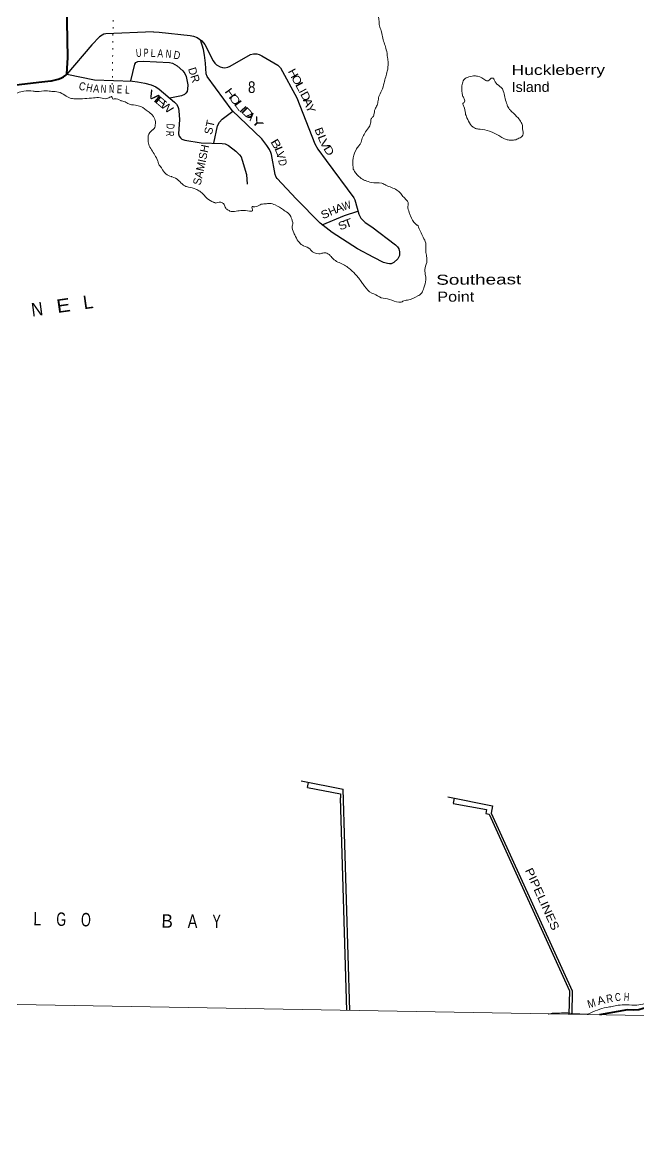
# Model space of a CAD drawing. Header units: feet. Extents: x -489137 to -242534, y 368785 to 558127.
# Drawn here: x -390164 to -380919, y 368785 to 385596 of the extents above; entities that cross this region are included whole.
import ezdxf
from ezdxf.enums import TextEntityAlignment as Align

# ---------------------------------------------------------------- set-up
doc = ezdxf.new("R2010")
doc.units = ezdxf.units.FT
doc.header["$LTSCALE"] = 70
doc.linetypes.add('DOTTED', pattern=[1.5, 0.3, -1.2])
for name, color, linetype, lineweight in [('26', 7, 'Continuous', 40), ('27', 7, 'Continuous', 13), ('29', 7, 'Continuous', 25), ('39', 7, 'Continuous', 13), ('4', 7, 'Continuous', 13), ('46', 7, 'Continuous', 13), ('7', 7, 'DOTTED', 13)]:
    doc.layers.add(name, color=color, linetype=linetype, lineweight=lineweight)
for name, color, linetype in [('30', 7, 'Continuous'), ('41', 7, 'Continuous'), ('42', 7, 'Continuous')]:
    doc.layers.add(name, color=color, linetype=linetype)

msp = doc.modelspace()

# ---------------------------------------------------------------- linework, layer by layer
at = {"layer": '26'}
for points in [[(-390603.03, 384621.75), (-389874.34, 384706.68), (-389737.79, 384721.24), (-389729.61, 384722.11), (-389687.79, 384729.88), (-389667.13, 384733.71), (-389626.26, 384745.83), (-389586.87, 384762.16), (-389549.41, 384782.51), (-389514.28, 384806.67), (-389499.55, 384818.54), (-389493.5, 384904.23), (-389482.7, 385071.58), (-389502.57, 386150.76)], [(-380588.93, 370698.19), (-380680.62, 370812.64), (-380747.19, 370818.52), (-380851.1, 370811.74), (-380917.51, 370790.6), (-381000.65, 370786.01), (-381085.91, 370791.79), (-381508.1, 370713.96)]]:
    msp.add_lwpolyline(points, dxfattribs=at)
at = {"layer": '29'}
for points in [[(-388195.34, 385456.26), (-388909.91, 385424.37), (-388943.66, 385420.56), (-388968.78, 385407.34), (-389007.27, 385378.14), (-389120.01, 385260.57), (-389499.55, 384818.54)], [(-388195.34, 385456.26), (-388112.26, 385451.88), (-387645.83, 385400.96), (-387597.07, 385390.35), (-387542.98, 385368.46), (-387474.1, 385322.48), (-387425.43, 385264.25), (-387302.37, 385021.28), (-387279.04, 384985.22), (-387249.37, 384959.78), (-387198.48, 384932.2), (-387160.32, 384921.59), (-387128.52, 384917.35), (-387079.75, 384925.83), (-387047.95, 384940.68), (-386739.64, 385115.67), (-386696.01, 385125.22), (-386647.25, 385123.09), (-386613.33, 385114.61), (-386570.51, 385093.13), (-386331.35, 384953.41), (-386292.63, 384914.25), (-386048.83, 384466.52), (-385774.14, 383777.15), (-385731.36, 383695.6), (-385608.28, 383523.5), (-385192.86, 382968.07), (-385174.83, 382934.35), (-385118.65, 382719.9), (-385085.92, 382659.71), (-385019.01, 382596.88), (-384922.3, 382532.73), (-384567.42, 382261.75), (-384537.22, 382231.7), (-384518.66, 382202.36), (-384505.94, 382155.7), (-384508.06, 382100.55), (-384531.71, 382050.72), (-384590.74, 381994.5), (-384631.03, 381977.53), (-384658.59, 381977.53), (-384688.03, 381980.62), (-384747.63, 381996.62), (-384892.5, 382072.01), (-385138.79, 382202.19), (-385516.62, 382444.82), (-385698.17, 382588.14), (-386058.16, 382951.12), (-386339.84, 383254.42), (-386356.8, 383277.75), (-386369.72, 383315.4), (-386426.76, 383617.13), (-386437.7, 383644.01), (-386456.44, 383691.37), (-386494.61, 383750.76), (-386569.95, 383848.93), (-387017.78, 384277.49), (-387389.85, 384785.36), (-387406.25, 384826.14), (-387417.31, 384982.74), (-387429.57, 385106.13), (-387446.53, 385190.97), (-387493.18, 385335.2)], [(-388536.87, 384717.95), (-388478.62, 384967.9), (-388462.08, 384993.73), (-388432.4, 385010.69), (-388346.81, 385016.25), (-387955.37, 384995.85), (-387909.52, 384983.81), (-387843.01, 384942.82), (-387758.2, 384868.58), (-387728.52, 384830.4), (-387706.58, 384783.9), (-387684, 384660.72), (-387685.02, 384596.66), (-387692.48, 384561.03), (-387711.56, 384533.45), (-387732.76, 384514.36), (-387779.22, 384497.52), (-387953.28, 384460.41)], [(-389499.55, 384818.54), (-389081.07, 384733.39), (-388510.44, 384715.1), (-388438.76, 384707.38), (-388328.51, 384686.17), (-388230.99, 384658.6), (-388162.65, 384629.68), (-388114.38, 384594.97), (-387883.29, 384401.95), (-387853.61, 384368.01), (-387833.96, 384335.5), (-387823.93, 384304.38), (-387815.45, 384268.32), (-387808.48, 384140.16), (-387819.57, 383927.27), (-387811.2, 383890.76), (-387794.24, 383865.31), (-387770.92, 383846.22), (-387728.15, 383829.47), (-387480.56, 383791.72), (-387166.69, 383782.58), (-387123.74, 383774.51), (-387073.4, 383750.77), (-386963.16, 383665.93), (-386905.91, 383608.66), (-386882.59, 383581.08), (-386864.93, 383531.59), (-386799.37, 383317.58), (-386793.41, 383168.76)], [(-387290.84, 383786.2), (-387234.92, 384043.45), (-387209.09, 384100.75), (-387168.91, 384147.01), (-387007.17, 384267.34)], [(-385665.47, 382562.33), (-385333.42, 382703.48), (-385131.25, 382768)]]:
    msp.add_lwpolyline(points, dxfattribs=at)
at = {"layer": '39'}
for p, q in [((-383101.71, 384759.21), (-383099.98, 384756.58)), ((-381921.02, 370737.56), (-381678.34, 370725.72))]:
    msp.add_line(p, q, dxfattribs=at)
for points in [[(-385875.31, 388284.45), (-385840.11, 388239.25), (-385791.48, 388175.29), (-385773.63, 388164.7), (-385752.49, 388127.76), (-385693.44, 388075.62), (-385629.19, 387993.05), (-385588.01, 387951.52), (-385524.17, 387854.82), (-385478.94, 387742.47), (-385440.27, 387612.12), (-385372.23, 387521.36), (-385278.25, 387349.09), (-385243.1, 387237.02), (-385205.35, 387145.08), (-385180.17, 387108.03), (-385174.99, 387077.59), (-385102.72, 386851.37), (-385092.87, 386843.02), (-385064.39, 386708.92), (-385046.92, 386613.5), (-385012.98, 386529.75), (-384973.16, 386369.06), (-384932.7, 386230.59), (-384898.13, 386169.04), (-384906.65, 386153.12), (-384906, 386104.63), (-384881.66, 385895.9), (-384822.59, 385702.37), (-384819.14, 385682.07), (-384801.37, 385526.05), (-384775.2, 385452.61), (-384755.67, 385359.15), (-384704.08, 385186.04), (-384685.12, 385072.39), (-384677.38, 384989.37), (-384688.94, 384866.47), (-384738.33, 384690.09), (-384774.02, 384569.88), (-384814.78, 384484.14), (-384829.11, 384405.77), (-384849.14, 384339.67), (-384879.14, 384277.87), (-384886.5, 384231.63), (-384906.13, 384179.64), (-384931.24, 384148.02), (-384939.12, 384083.6), (-384973.38, 384013.86), (-385028.08, 383934.57), (-385064.41, 383862.85), (-385091, 383778.76), (-385120.37, 383739.17), (-385158.14, 383687.7), (-385207.3, 383519.38), (-385203.78, 383430.41), (-385202.33, 383410.17), (-385179.57, 383359.05), (-385097.36, 383269.93), (-385025.94, 383227.55), (-385017.93, 383225.31), (-384932, 383196.68), (-384772.97, 383184.2), (-384711.22, 383156.24), (-384545.85, 383082.99), (-384488.77, 383032.93), (-384467.51, 383000.03), (-384414.51, 382948.07), (-384374.18, 382876.26), (-384381.32, 382838.08), (-384359.7, 382746.58), (-384341.03, 382693.55), (-384265.67, 382576.33), (-384259.56, 382570.79)], [(-383091.19, 384743.18), (-383044.17, 384671.53), (-382963.53, 384598.6), (-382950.22, 384569.96), (-382901, 384384.78), (-382884.06, 384341.9), (-382843.51, 384278.16), (-382819.94, 384255.29), (-382727.72, 384163.87), (-382679.21, 384095.87), (-382660.83, 384032.74), (-382659.67, 384002.41), (-382656.43, 383903.35), (-382714.19, 383858.48), (-382779.45, 383834.03), (-382854.15, 383832.06), (-382862.21, 383832.29), (-382914.34, 383843.82), (-382987.89, 383882.22), (-383105.11, 383946.05), (-383157.07, 383963.65), (-383295.36, 383995.75), (-383349.68, 384001.29), (-383413.27, 384035.37), (-383442.64, 384066.48), (-383494.32, 384164.86), (-383518.58, 384234.21), (-383539.97, 384333.77), (-383553.34, 384360.4), (-383554.72, 384382.66), (-383536.18, 384396.29), (-383534.69, 384448.77), (-383559.47, 384499.95), (-383561.25, 384508.07), (-383571.46, 384575.01), (-383564.79, 384667.75), (-383540.73, 384733.74), (-383521.95, 384755.44), (-383487.23, 384770.64), (-383393.75, 384794.31), (-383335.4, 384788.66), (-383212.07, 384726.67), (-383194.16, 384718.09), (-383130.47, 384758.76), (-383110.2, 384762.23), (-383104.21, 384760.04), (-383096.14, 384759.83)], [(-383095.23, 384757.14), (-383091.78, 384749.2), (-383086.04, 384739)], [(-387292.79, 382898.31), (-387394, 382957.67), (-387446.77, 383017.7), (-387501.96, 383063.66), (-387559.51, 383097.57), (-387671.65, 383126.92), (-387701.71, 383133.81), (-387745.43, 383157.24), (-387822.11, 383228.03), (-387915.43, 383281.11), (-387927.46, 383283.46), (-388071.3, 383404.58), (-388080.86, 383423.03), (-388117.85, 383470.51), (-388132.67, 383517.38), (-388178.53, 383607.51), (-388188.09, 383625.95), (-388274.35, 383785.89), (-388277.3, 383824.34), (-388275.29, 383894.99), (-388212.25, 383984.15), (-388199.92, 383991.88), (-388169.69, 384061.75), (-388171.9, 384126.44), (-388184.98, 384163.16), (-388214.02, 384206.38), (-388279, 384262.72), (-388385.91, 384334.34), (-388466.04, 384354.73), (-388582.33, 384380.16), (-388608.07, 384397.02), (-388676.04, 384419.1), (-388688.02, 384423.48), (-388786.12, 384450.42), (-388814.33, 384451.2), (-388821.49, 384483.71), (-388833.64, 384482.03), (-388899, 384453.54), (-388993.47, 384466.24), (-389096.39, 384465.04), (-389363.12, 384450.18), (-389425.5, 384455.95), (-389505.27, 384488.45), (-389598.53, 384543.54), (-389698.93, 384560.45), (-389721.11, 384561.06), (-389807.62, 384569.51), (-389947.11, 384559.22), (-390003.44, 384564.82), (-390142.65, 384564.62), (-390325.74, 384511.09), (-390463.62, 384486.62), (-390497.72, 384493.61), (-390555.44, 384521.47), (-390611.43, 384539.17), (-390661.59, 384548.64), (-390720.17, 384546.21), (-390792.05, 384501.73), (-390879.47, 384477.89), (-391037.39, 384458.01), (-391101.84, 384461.81), (-391114.11, 384456.08), (-391173.37, 384429.44), (-391266.84, 384405.76), (-391354.79, 384363.75), (-391427.88, 384347.58), (-391466.92, 384322.4), (-391511.83, 384303.44), (-391558.43, 384296.65), (-391589.36, 384273.27), (-391683.17, 384237.47), (-391712.2, 384209.99), (-391785.8, 384175.66), (-391818.85, 384148.29), (-391853.69, 384129.06), (-391967.47, 384029.18), (-392092.22, 383970.01), (-392110.53, 383964.45), (-392236.07, 383877.02), (-392287.16, 383854.19), (-392299.08, 383860.57), (-392387.76, 383792.33), (-392509.09, 383710.83), (-392564.21, 383688.12), (-392681.11, 383620.64), (-392723.84, 383607.68), (-392747.28, 383563.89), (-392782.69, 383524.47), (-392830.08, 383489.42), (-392855.7, 383439.63), (-392965.23, 383347.71), (-392983.88, 383330.05), (-393096.7, 383264.49), (-393263.77, 383206.48), (-393528.8, 383108.75), (-393622.56, 383074.97), (-393684.47, 383026.18)], [(-387296.2, 382901.02), (-387289.37, 382897.64), (-387274.57, 382893.18)], [(-384228.42, 382545.32), (-384150.34, 382375.2), (-384112.48, 382287.3), (-384111.94, 382164.07), (-384099.95, 382089), (-384098.55, 381996.05), (-384127.79, 381889.81), (-384114.3, 381796.52), (-384111.99, 381735.87), (-384141.57, 381617.51), (-384174.09, 381537.62), (-384229.78, 381494.72), (-384386.9, 381432.4), (-384458.02, 381414.18), (-384468.27, 381408.39), (-384514.92, 381399.59), (-384656.9, 381443.91), (-384779.3, 381467.49), (-384890.63, 381525.1), (-384922.6, 381536.08), (-385030.55, 381642.08), (-385069.38, 381695.67), (-385170.72, 381821.69), (-385267.03, 381911.2), (-385332.3, 381957.43), (-385485.4, 382036.41), (-385532.46, 382084.16), (-385563.8, 382117.35), (-385597.56, 382136.46), (-385658.03, 382138.12), (-385706.75, 382127.35), (-385716.83, 382127.63), (-385836.41, 382179.41), (-385848.05, 382195.89), (-385945.45, 382247.06), (-386008.64, 382295.27), (-386064.64, 382383.66), (-386091.2, 382442.97), (-386116.68, 382540.63), (-386107.64, 382574.72), (-386114.45, 382619.35), (-386129.2, 382668.23), (-386167.86, 382727.87), (-386237.04, 382778.26), (-386248.9, 382786.67), (-386369.93, 382858.68), (-386451.95, 382883.17), (-386520.78, 382874.97), (-386597.78, 382862.96), (-386618.34, 382849.39), (-386699.49, 382833.46), (-386715.62, 382833.9), (-386713.36, 382771.22), (-386755.86, 382766.34), (-386866.5, 382777.47), (-386957.62, 382765.85), (-387052.37, 382768.46), (-387074.2, 382781.19), (-387113.66, 382812.57), (-387136.3, 382867.74), (-387157.96, 382886.51), (-387163.95, 382888.7), (-387214.01, 382902.2), (-387272.75, 382893.73), (-387272.69, 382895.75)], [(-384265.34, 382573.96), (-384250.49, 382559.27), (-384237.96, 382554.8), (-384227.7, 382546.89)], [(-381678.34, 370725.72), (-381537.1, 370788.06), (-381398.05, 370828.08), (-381315.99, 370841.6), (-381227.99, 370858.73), (-381099.48, 370866.55), (-380946.74, 370862.77), (-380827.12, 370883.68), (-380677.5, 370895.71), (-380583.86, 370854.74), (-380540.72, 370811.13), (-380532.99, 370798.8), (-380500.68, 370729.24), (-380493.04, 370696.65)], [(-382274.39, 370727.13), (-382271.45, 370727.82), (-382195, 370740.95), (-382104, 370742.95), (-381997, 370745.95), (-381929, 370737.95), (-381921.02, 370737.56)]]:
    msp.add_spline(points, degree=3, dxfattribs=at)
at = {"layer": '4'}
msp.add_lwpolyline([(-242558.54, 553372.83), (-244583.22, 368785.28), (-275154.66, 369142.74), (-305725.57, 369542.24), (-336295.9, 369983.8), (-366865.58, 370467.41), (-397434.59, 370993.07), (-428002.84, 371560.78), (-458570.27, 372170.54), (-489136.84, 372822.34), (-485065.03, 557803.58)], dxfattribs=at)
msp.add_lwpolyline([(-242558.54, 553372.83), (-244583.22, 368785.28), (-275154.66, 369142.74), (-305725.57, 369542.24), (-336295.9, 369983.8), (-366865.58, 370467.41), (-397434.59, 370993.07), (-428002.84, 371560.78), (-458570.27, 372170.54), (-489136.84, 372822.34), (-485065.03, 557803.58)], dxfattribs=at)
at = {"layer": '46', "lineweight": 25}
for p, q in [((-385981.88, 374225.48), (-385349.78, 374098.73)), ((-385885.53, 374124.68), (-385871.7, 374199.17)), ((-385250.87, 370778.52), (-385349.78, 374098.73)), ((-385295.91, 370779.31), (-385391.01, 373971.38)), ((-383781.2, 373982.84), (-383112.72, 373850.82)), ((-383697.21, 373887.63), (-383683.38, 373962.12))]:
    msp.add_line(p, q, dxfattribs=at)
for points in [[(-385885.29, 374121.87), (-385389.95, 374028.25), (-385391.01, 373971.38)], [(-383698.92, 373886.78), (-383203.58, 373793.16), (-383209.22, 373736.77), (-383163.44, 373726.32), (-381957.42, 371074.52), (-381963.71, 370721.78)], [(-383112.72, 373850.82), (-383130.44, 373740.65), (-381915.09, 371073.35), (-381921.18, 370721.05)]]:
    msp.add_lwpolyline(points, dxfattribs=at)
at = {"layer": '7'}
msp.add_line((-388795.04, 386155.9), (-388817.72, 384479.35), dxfattribs=at)

# ---------------------------------------------------------------- texts
at = {"layer": '27'}
for s, rotation, width, p in [('R', 10.326, 0.85, (-381392.24, 370891.95)), ('C', 5.465, 0.75, (-381268.22, 370918.17)), ('H', 356.515, 0.65, (-381141.78, 370926.47)), ('M', 16.36, 0.9, (-381667.45, 370812.39)), ('A', 15.487, 1.05, (-381522.92, 370860.77))]:
    msp.add_text(s, height=121.1, rotation=rotation, dxfattribs=dict(at, width=width)).set_placement(p)
at = {"layer": '30'}
for s, rotation, width, p in [('U', 3.717, 0.7, (-388415.71, 385079.34)), ('P', 0.017, 0.7, (-388308.07, 385082.61)), ('L', 357.017, 0.85, (-388204.29, 385078.28)), ('A', 357.017, 0.8, (-388097.69, 385072.4)), ('N', 354.017, 0.75, (-387977.25, 385065.02)), ('D', 349.355, 0.85, (-387856.17, 385047.12)), ('H', 298.569, 1.15, (-386152.99, 384804.18)), ('O', 298.569, 1.15, (-386098.98, 384705.01)), ('C', 348.499, 0.85, (-389276.48, 384579.25)), ('H', 348.499, 0.8, (-389168.61, 384557.3)), ('A', 355.164, 0.85, (-389060.51, 384544.79)), ('N', 358.164, 0.7, (-388948.74, 384540.18)), ('N', 358.164, 0.7, (-388825.16, 384536.55)), ('E', 358.164, 0.75, (-388708.19, 384532.93)), ('L', 358.164, 0.8, (-388589.01, 384527.52)), ('L', 298.569, 1.5, (-386045.45, 384606.68)), ('V', 324.281, 1.55, (-388237.17, 384449.23)), ('I', 320.129, 1.2, (-388182.21, 384404.06)), ('E', 320.129, 1.65, (-388123.47, 384355)), ('H', 306.227, 1.35, (-387090.95, 384495.81)), ('O', 306.227, 1.35, (-387024.21, 384404.72)), ('D', 298.569, 1.2, (-385966.46, 384460.48)), ('W', 320.129, 1.25, (-388034.99, 384281.09)), ('L', 306.227, 1.75, (-386953.44, 384316.71)), ('I', 313.26, 1.4, (-386896.27, 384253.89)), ('D', 316.26, 1.65, (-386826.03, 384192.27)), ('A', 291.726, 1.2, (-385933.55, 384373.25)), ('Y', 291.726, 1.15, (-385895.33, 384281.88)), ('Y', 316.26, 1.8, (-386679.87, 384051.01)), ('R', 268.113, 0.7, (-388008.25, 383930.28)), ('D', 267.018, 0.7, (-388001.59, 384039.45)), ('B', 289.726, 1.1, (-385763.5, 383940.7)), ('B', 300.729, 1.35, (-386409.66, 383744.65)), ('L', 291.726, 1.3, (-385715.2, 383831.09)), ('V', 297.681, 1.35, (-385677.12, 383745.65)), ('L', 293.146, 1.35, (-386361.36, 383651.9)), ('V', 285.705, 1.05, (-386343.6, 383587.27)), ('D', 300.571, 1.25, (-385615.59, 383643.21)), ('D', 280.705, 0.85, (-386318.1, 383483.84)), ('S', 23.03, 1.15, (-385599.85, 382668.23)), ('A', 19.7, 1.15, (-385389.91, 382757.73)), ('W', 17.7, 0.85, (-385282.27, 382794.1)), ('S', 23.03, 1.15, (-385339.13, 382499.45)), ('T', 19.7, 1.25, (-385256.66, 382530.34))]:
    msp.add_text(s, height=120, rotation=rotation, dxfattribs=dict(at, width=width)).set_placement(p, align=Align.CENTER)
for s, rotation, p in [('DR', 287.36, (-387679.86, 384901.04)), ('SAMISH', 77.736, (-387490.76, 383147.33))]:
    msp.add_text(s, height=120, rotation=rotation, dxfattribs=at).set_placement(p)
for s, rotation, p in [('I', 298.569, (-386010.19, 384541.94)), ('A', 316.26, (-386783.35, 384149.52)), ('H', 23.03, (-385488.88, 382716.11))]:
    msp.add_text(s, height=120, rotation=rotation, dxfattribs=at).set_placement(p, align=Align.CENTER)
at = {"layer": '30', "width": 1.05}
msp.add_text('ST', height=120, rotation=77.736, dxfattribs=at).set_placement((-387321.96, 383905.24))
at = {"layer": '41'}
for s, rotation, width, p in [('E', 8.019, 1.15, (-389637.41, 381238.21)), ('N', 7.646, 0.9, (-390016.72, 381185.96)), ('L', 358.831, 0.8, (-390000.7, 372057.68)), ('G', 358.831, 0.7, (-389656.05, 372050.65)), ('O', 358.831, 0.7, (-389285.97, 372043.09)), ('B', 358.956, 0.95, (-388079.12, 372023.36)), ('A', 359.771, 0.8, (-387683.57, 372019.02)), ('Y', 359.771, 0.7, (-387313.42, 372017.55))]:
    msp.add_text(s, height=201.8, rotation=rotation, dxfattribs=dict(at, width=width)).set_placement(p)
msp.add_text('L', height=201.8, rotation=8.019, dxfattribs=at).set_placement((-389239.38, 381294.29))
at = {"layer": '42'}
for s, width, p in [('Huckleberry', 1.3, (-382825.35, 384805.7)), ('Island', 1.05, (-382822.8, 384552.46)), ('Southeast', 1.4, (-383954.53, 381662.02)), ('Point', 1.2, (-383938.55, 381407.57))]:
    msp.add_text(s, height=151.3, rotation=0.303, dxfattribs=dict(at, width=width)).set_placement(p)
at = {"layer": '46', "width": 1.2}
msp.add_text('PIPELINES', height=121.1, rotation=294.302, dxfattribs=at).set_placement((-382626.06, 372885.03))
at = {"layer": '7', "width": 0.85}
msp.add_text('8', height=175, dxfattribs=at).set_placement((-386778.66, 384538.2))

doc.saveas('drawing.dxf')
